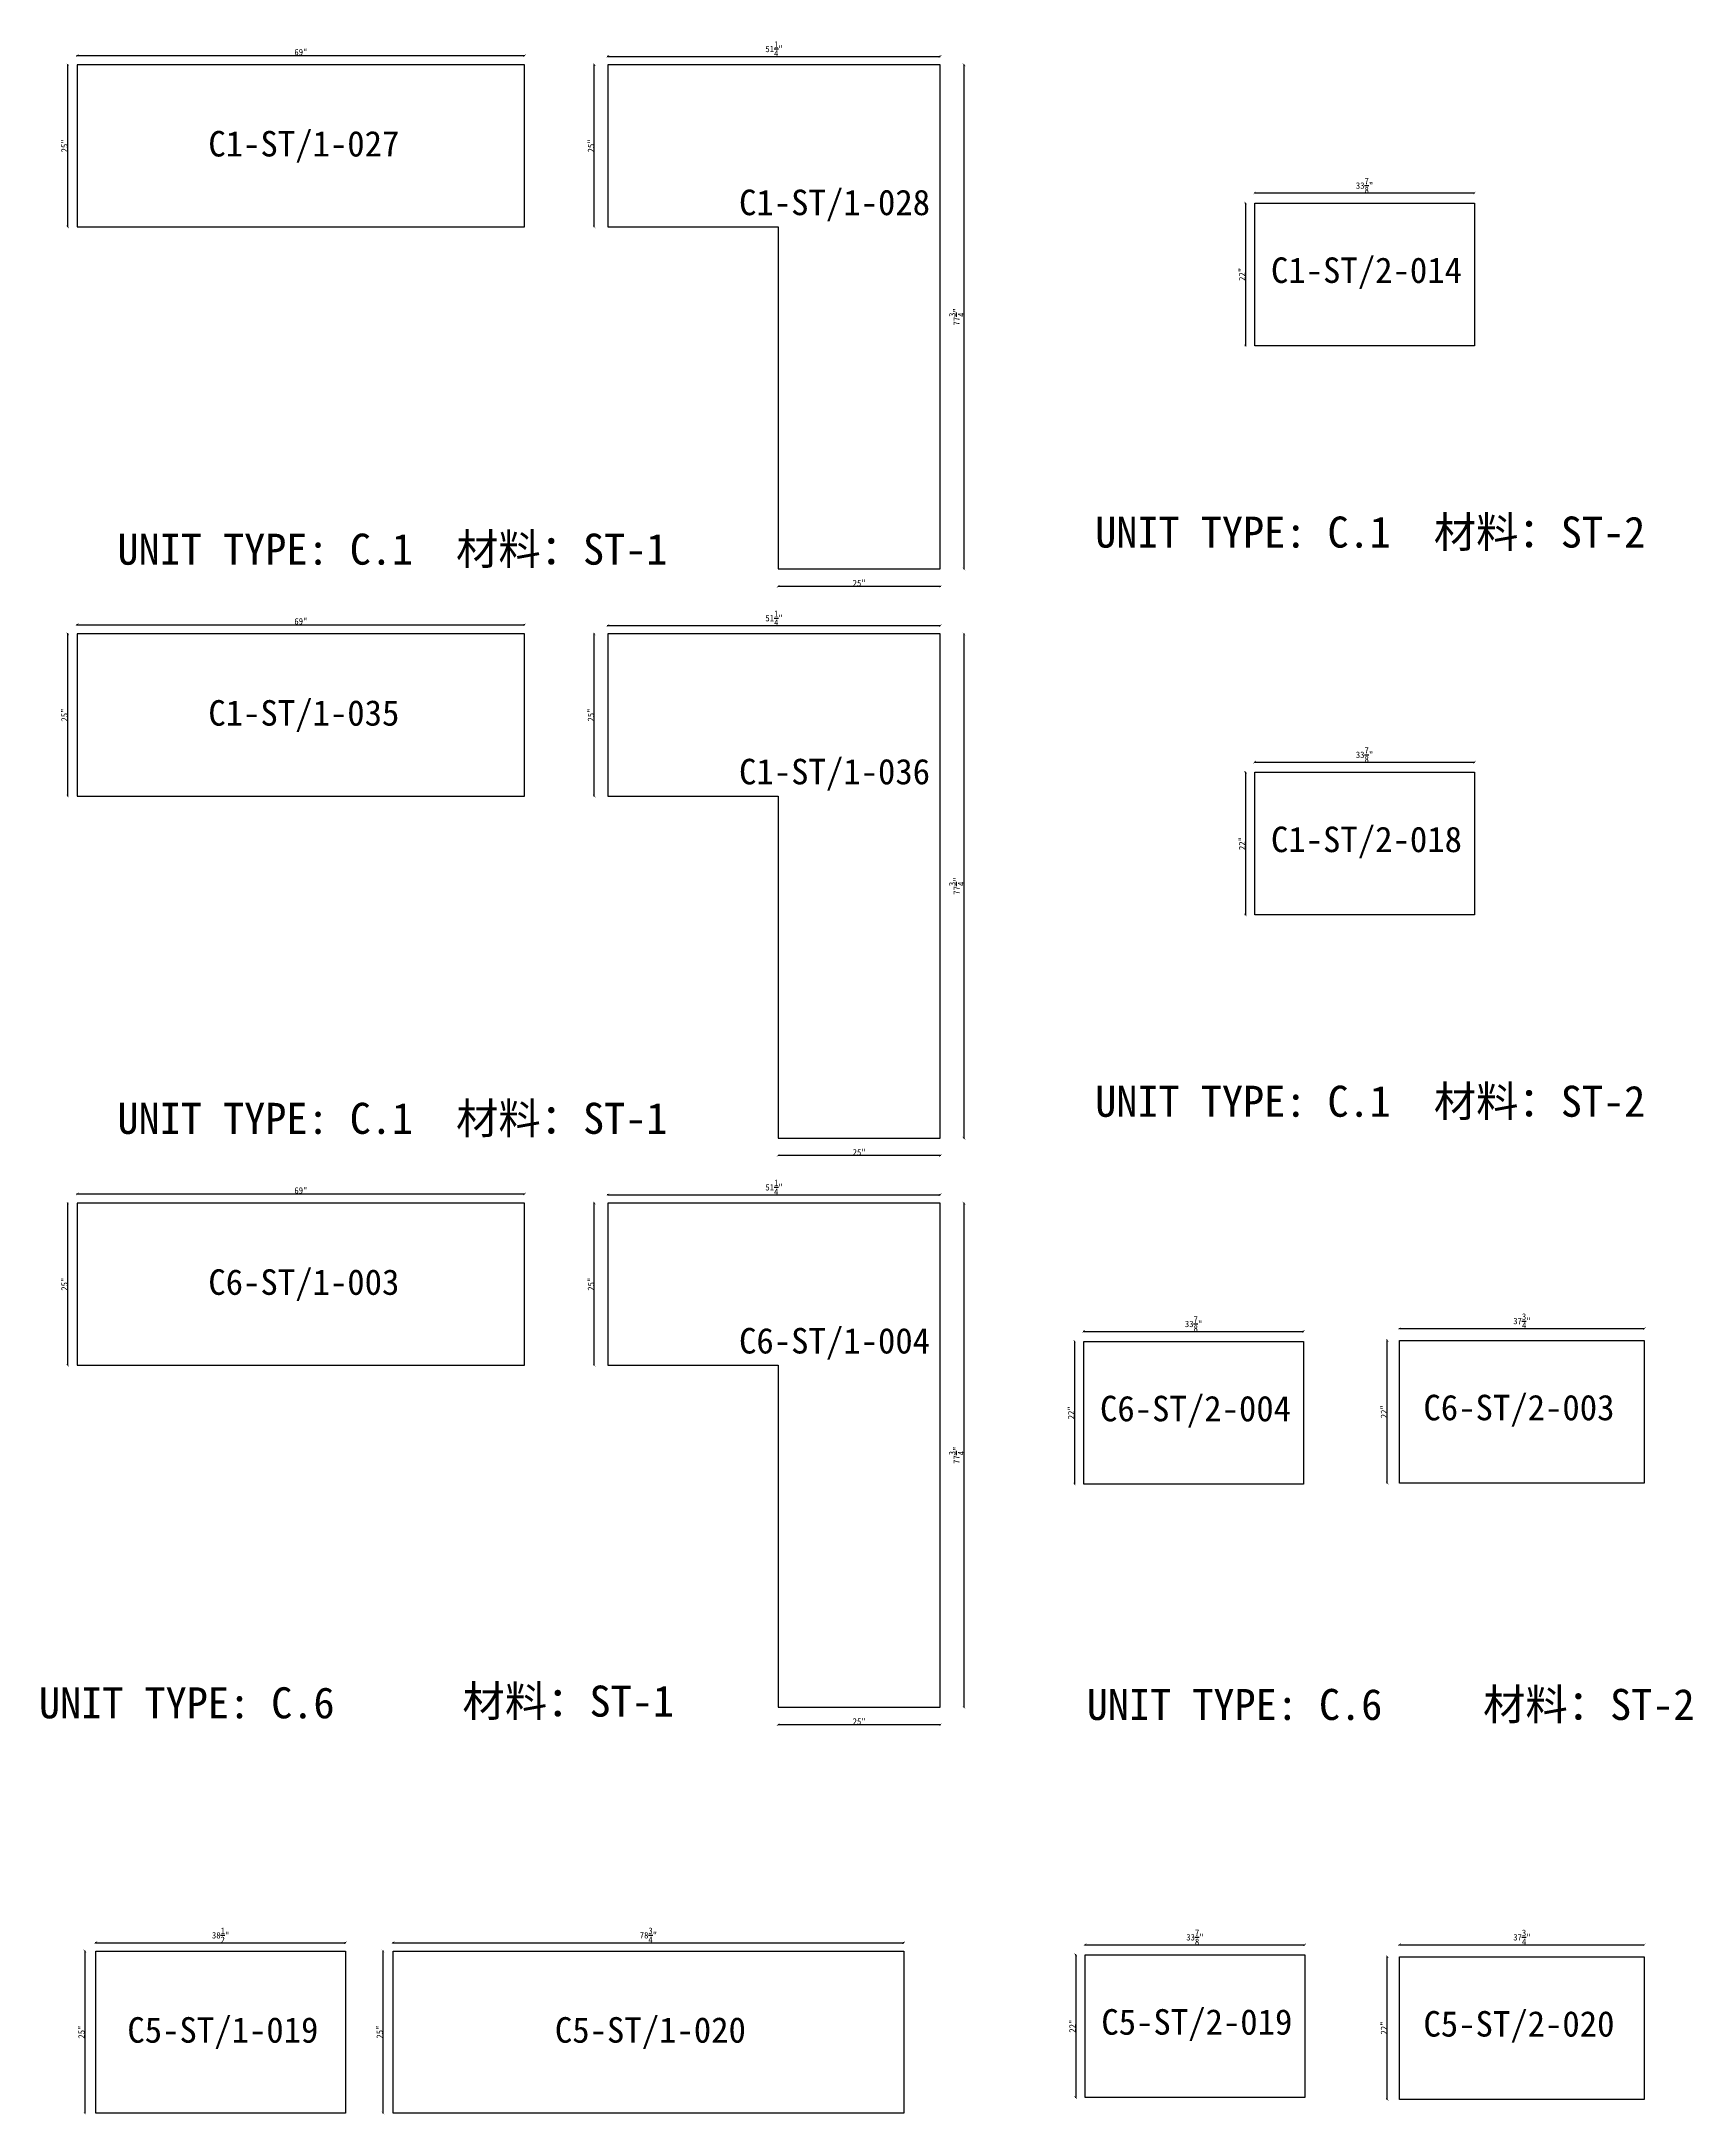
# Model space of a CAD drawing. Header units: millimetres. Extents: x -46962 to 137822, y -48342 to 2116.
# Drawn here: x 15677 to 22145, y -12556 to -4435 of the extents above; entities that cross this region are included whole.
import ezdxf
from ezdxf.enums import TextEntityAlignment as Align

# ---------------------------------------------------------------- set-up
doc = ezdxf.new("R2010")
doc.units = ezdxf.units.MM
doc.layers.add('COUNTERTOP_NUMBER', color=3, linetype='Continuous')
doc.layers.add('COUNTERTOPS', color=7, linetype='Continuous')
doc.styles.add('样式 1', font='')
doc.styles.get('样式 1').set_extended_font_data('NSimSun')
doc.dimstyles.new('副本 ISO-25', dxfattribs={"dimtxt": 25, "dimasz": 10, "dimexe": 1.5, "dimexo": 0.5, "dimtad": 1, "dimlfac": 0.03937, "dimlunit": 5, "dimtxsty": '样式 1', "dimblk": 'ARCHTICK', "dimcen": 2.5, "dimclrd": 256, "dimclrt": 1, "dimazin": 3, "dimtfac": 1, "dimtmove": 0, "dimatfit": 3, "dimfxlon": 1})

# ---------------------------------------------------------------- blocks, each defined once
blk = doc.blocks.new('_ArchTick')
at = {"color": 0, "linetype": 'ByBlock', "const_width": 0.15}
blk.add_lwpolyline([(-0.5, -0.5), (0.5, 0.5)], dxfattribs=at)
blk = doc.blocks.new('*D743')
at = {"color": 0, "lineweight": -2, "transparency": 16777216}
for p, q in [((15781.4, -4526.8), (15778.9, -4526.8)), ((15781.4, -5161.8), (15778.9, -5161.8))]:
    blk.add_line(p, q, dxfattribs=at)
at = {"lineweight": -2, "transparency": 16777216}
blk.add_line((15780.4, -5161.8), (15780.4, -4526.8), dxfattribs=at)
at = {"layer": 'Defpoints', "color": 0, "transparency": 16777216}
for p in [(15780.4, -4526.8), (15817.3, -4526.8), (15817.3, -5161.8)]:
    blk.add_point(p, dxfattribs=at)
at = {"lineweight": -2, "transparency": 16777216, "xscale": 10, "yscale": 10, "zscale": 10}
for p, rotation in [((15780.4, -4526.8), 90), ((15780.4, -5161.8), 270)]:
    blk.add_blockref('_ArchTick', p, dxfattribs=dict(at, rotation=rotation))
at = {"color": 1, "transparency": 16777216, "insert": (15767.3, -4844.3), "char_height": 25, "attachment_point": 5, "rotation": 90, "style": '样式 1'}
blk.add_mtext('\\A1;25"', dxfattribs=at)
blk = doc.blocks.new('*D744')
at = {"color": 0, "lineweight": -2, "transparency": 16777216}
for p, q in [((15817.3, -4491.5), (15817.3, -4489)), ((17569.9, -4491.5), (17569.9, -4489))]:
    blk.add_line(p, q, dxfattribs=at)
at = {"lineweight": -2, "transparency": 16777216}
blk.add_line((15817.3, -4490.5), (17569.9, -4490.5), dxfattribs=at)
at = {"layer": 'Defpoints', "color": 0, "transparency": 16777216}
for p in [(15817.3, -4526.8), (17569.9, -4490.5), (17569.9, -4526.8)]:
    blk.add_point(p, dxfattribs=at)
at = {"lineweight": -2, "transparency": 16777216, "xscale": 10, "yscale": 10, "zscale": 10, "rotation": 180}
blk.add_blockref('_ArchTick', (15817.3, -4490.5), dxfattribs=at)
at = {"lineweight": -2, "transparency": 16777216, "xscale": 10, "yscale": 10, "zscale": 10}
blk.add_blockref('_ArchTick', (17569.9, -4490.5), dxfattribs=at)
at = {"color": 1, "transparency": 16777216, "insert": (16693.6, -4477.3), "char_height": 25, "attachment_point": 5, "style": '样式 1'}
blk.add_mtext('\\A1;69"', dxfattribs=at)
blk = doc.blocks.new('*D745')
at = {"color": 0, "lineweight": -2, "transparency": 16777216}
for p, q in [((17896.2, -4494.7), (17896.2, -4492.2)), ((19198, -4494.7), (19198, -4492.2))]:
    blk.add_line(p, q, dxfattribs=at)
at = {"lineweight": -2, "transparency": 16777216}
blk.add_line((17896.2, -4493.7), (19198, -4493.7), dxfattribs=at)
at = {"layer": 'Defpoints', "color": 0, "transparency": 16777216}
for p in [(17896.2, -4526.8), (19198, -4493.7), (19198, -4526.8)]:
    blk.add_point(p, dxfattribs=at)
at = {"lineweight": -2, "transparency": 16777216, "xscale": 10, "yscale": 10, "zscale": 10, "rotation": 180}
blk.add_blockref('_ArchTick', (17896.2, -4493.7), dxfattribs=at)
at = {"lineweight": -2, "transparency": 16777216, "xscale": 10, "yscale": 10, "zscale": 10}
blk.add_blockref('_ArchTick', (19198, -4493.7), dxfattribs=at)
at = {"color": 1, "transparency": 16777216, "insert": (18547.1, -4464.6), "char_height": 25, "attachment_point": 5, "style": '样式 1'}
blk.add_mtext('\\A1;51{\\H1x;\\S1/4;}"', dxfattribs=at)
blk = doc.blocks.new('*D746')
at = {"color": 0, "lineweight": -2, "transparency": 16777216}
for p, q in [((17843.8, -4526.8), (17841.3, -4526.8)), ((17843.8, -5161.8), (17841.3, -5161.8))]:
    blk.add_line(p, q, dxfattribs=at)
at = {"lineweight": -2, "transparency": 16777216}
blk.add_line((17842.8, -5161.8), (17842.8, -4526.8), dxfattribs=at)
at = {"layer": 'Defpoints', "color": 0, "transparency": 16777216}
for p in [(17842.8, -4526.8), (17896.2, -4526.8), (17896.2, -5161.8)]:
    blk.add_point(p, dxfattribs=at)
at = {"lineweight": -2, "transparency": 16777216, "xscale": 10, "yscale": 10, "zscale": 10}
for p, rotation in [((17842.8, -4526.8), 90), ((17842.8, -5161.8), 270)]:
    blk.add_blockref('_ArchTick', p, dxfattribs=dict(at, rotation=rotation))
at = {"color": 1, "transparency": 16777216, "insert": (17829.6, -4844.3), "char_height": 25, "attachment_point": 5, "rotation": 90, "style": '样式 1'}
blk.add_mtext('\\A1;25"', dxfattribs=at)
blk = doc.blocks.new('*D747')
at = {"color": 0, "lineweight": -2, "transparency": 16777216}
for p, q in [((18563, -6569.1), (18563, -6571.6)), ((19198, -6569.1), (19198, -6571.6))]:
    blk.add_line(p, q, dxfattribs=at)
at = {"lineweight": -2, "transparency": 16777216}
blk.add_line((19198, -6570.1), (18563, -6570.1), dxfattribs=at)
at = {"layer": 'Defpoints', "color": 0, "transparency": 16777216}
for p in [(18563, -6501.7), (18563, -6570.1), (19198, -6501.7)]:
    blk.add_point(p, dxfattribs=at)
at = {"lineweight": -2, "transparency": 16777216, "xscale": 10, "yscale": 10, "zscale": 10, "rotation": 180}
blk.add_blockref('_ArchTick', (18563, -6570.1), dxfattribs=at)
at = {"lineweight": -2, "transparency": 16777216, "xscale": 10, "yscale": 10, "zscale": 10}
blk.add_blockref('_ArchTick', (19198, -6570.1), dxfattribs=at)
at = {"color": 1, "transparency": 16777216, "insert": (18880.5, -6556.9), "char_height": 25, "attachment_point": 5, "style": '样式 1'}
blk.add_mtext('\\A1;25"', dxfattribs=at)
blk = doc.blocks.new('*D748')
at = {"color": 0, "lineweight": -2, "transparency": 16777216}
for p, q in [((19290.2, -4526.8), (19292.7, -4526.8)), ((19290.2, -6501.7), (19292.7, -6501.7))]:
    blk.add_line(p, q, dxfattribs=at)
at = {"lineweight": -2, "transparency": 16777216}
blk.add_line((19291.2, -6501.7), (19291.2, -4526.8), dxfattribs=at)
at = {"layer": 'Defpoints', "color": 0, "transparency": 16777216}
for p in [(19198, -4526.8), (19291.2, -4526.8), (19198, -6501.7)]:
    blk.add_point(p, dxfattribs=at)
at = {"lineweight": -2, "transparency": 16777216, "xscale": 10, "yscale": 10, "zscale": 10}
for p, rotation in [((19291.2, -4526.8), 90), ((19291.2, -6501.7), 270)]:
    blk.add_blockref('_ArchTick', p, dxfattribs=dict(at, rotation=rotation))
at = {"color": 1, "transparency": 16777216, "insert": (19262.1, -5514.2), "char_height": 25, "attachment_point": 5, "rotation": 90, "style": '样式 1'}
blk.add_mtext('\\A1;77{\\H1x;\\S3/4;}"', dxfattribs=at)
blk = doc.blocks.new('*D749')
at = {"color": 0, "lineweight": -2, "transparency": 16777216}
for p, q in [((20429.9, -5029.9), (20429.9, -5027.4)), ((21290.3, -5029.9), (21290.3, -5027.4))]:
    blk.add_line(p, q, dxfattribs=at)
at = {"lineweight": -2, "transparency": 16777216}
blk.add_line((20429.9, -5028.9), (21290.3, -5028.9), dxfattribs=at)
at = {"layer": 'Defpoints', "color": 0, "transparency": 16777216}
for p in [(21290.3, -5028.9), (20429.9, -5068.3), (21290.3, -5068.3)]:
    blk.add_point(p, dxfattribs=at)
at = {"lineweight": -2, "transparency": 16777216, "xscale": 10, "yscale": 10, "zscale": 10, "rotation": 180}
blk.add_blockref('_ArchTick', (20429.9, -5028.9), dxfattribs=at)
at = {"lineweight": -2, "transparency": 16777216, "xscale": 10, "yscale": 10, "zscale": 10}
blk.add_blockref('_ArchTick', (21290.3, -5028.9), dxfattribs=at)
at = {"color": 1, "transparency": 16777216, "insert": (20860.1, -4999.8), "char_height": 25, "attachment_point": 5, "style": '样式 1'}
blk.add_mtext('\\A1;33{\\H1x;\\S7/8;}"', dxfattribs=at)
blk = doc.blocks.new('*D750')
at = {"color": 0, "lineweight": -2, "transparency": 16777216}
for p, q in [((20394.2, -5068.3), (20391.7, -5068.3)), ((20394.2, -5627.1), (20391.7, -5627.1))]:
    blk.add_line(p, q, dxfattribs=at)
at = {"lineweight": -2, "transparency": 16777216}
blk.add_line((20393.2, -5068.3), (20393.2, -5627.1), dxfattribs=at)
at = {"layer": 'Defpoints', "color": 0, "transparency": 16777216}
for p in [(20429.9, -5068.3), (20393.2, -5627.1), (20429.9, -5627.1)]:
    blk.add_point(p, dxfattribs=at)
at = {"lineweight": -2, "transparency": 16777216, "xscale": 10, "yscale": 10, "zscale": 10}
for p, rotation in [((20393.2, -5068.3), 90), ((20393.2, -5627.1), 270)]:
    blk.add_blockref('_ArchTick', p, dxfattribs=dict(at, rotation=rotation))
at = {"color": 1, "transparency": 16777216, "insert": (20380.1, -5347.7), "char_height": 25, "attachment_point": 5, "rotation": 90, "style": '样式 1'}
blk.add_mtext('\\A1;22"', dxfattribs=at)
blk = doc.blocks.new('*D756')
at = {"color": 0, "lineweight": -2, "transparency": 16777216}
for p, q in [((15781.4, -6756.4), (15778.9, -6756.4)), ((15781.4, -7391.4), (15778.9, -7391.4))]:
    blk.add_line(p, q, dxfattribs=at)
at = {"lineweight": -2, "transparency": 16777216}
blk.add_line((15780.4, -7391.4), (15780.4, -6756.4), dxfattribs=at)
at = {"layer": 'Defpoints', "color": 0, "transparency": 16777216}
for p in [(15780.4, -6756.4), (15817.3, -6756.4), (15817.3, -7391.4)]:
    blk.add_point(p, dxfattribs=at)
at = {"lineweight": -2, "transparency": 16777216, "xscale": 10, "yscale": 10, "zscale": 10}
for p, rotation in [((15780.4, -6756.4), 90), ((15780.4, -7391.4), 270)]:
    blk.add_blockref('_ArchTick', p, dxfattribs=dict(at, rotation=rotation))
at = {"color": 1, "transparency": 16777216, "insert": (15767.3, -7073.9), "char_height": 25, "attachment_point": 5, "rotation": 90, "style": '样式 1'}
blk.add_mtext('\\A1;25"', dxfattribs=at)
blk = doc.blocks.new('*D757')
at = {"color": 0, "lineweight": -2, "transparency": 16777216}
for p, q in [((15817.3, -6721), (15817.3, -6718.5)), ((17569.9, -6721), (17569.9, -6718.5))]:
    blk.add_line(p, q, dxfattribs=at)
at = {"lineweight": -2, "transparency": 16777216}
blk.add_line((15817.3, -6720), (17569.9, -6720), dxfattribs=at)
at = {"layer": 'Defpoints', "color": 0, "transparency": 16777216}
for p in [(17569.9, -6720), (15817.3, -6756.4), (17569.9, -6756.4)]:
    blk.add_point(p, dxfattribs=at)
at = {"lineweight": -2, "transparency": 16777216, "xscale": 10, "yscale": 10, "zscale": 10, "rotation": 180}
blk.add_blockref('_ArchTick', (15817.3, -6720), dxfattribs=at)
at = {"lineweight": -2, "transparency": 16777216, "xscale": 10, "yscale": 10, "zscale": 10}
blk.add_blockref('_ArchTick', (17569.9, -6720), dxfattribs=at)
at = {"color": 1, "transparency": 16777216, "insert": (16693.6, -6706.9), "char_height": 25, "attachment_point": 5, "style": '样式 1'}
blk.add_mtext('\\A1;69"', dxfattribs=at)
blk = doc.blocks.new('*D758')
at = {"color": 0, "lineweight": -2, "transparency": 16777216}
for p, q in [((17896.2, -6724.2), (17896.2, -6721.7)), ((19198, -6724.2), (19198, -6721.7))]:
    blk.add_line(p, q, dxfattribs=at)
at = {"lineweight": -2, "transparency": 16777216}
blk.add_line((17896.2, -6723.2), (19198, -6723.2), dxfattribs=at)
at = {"layer": 'Defpoints', "color": 0, "transparency": 16777216}
for p in [(19198, -6723.2), (17896.2, -6756.4), (19198, -6756.4)]:
    blk.add_point(p, dxfattribs=at)
at = {"lineweight": -2, "transparency": 16777216, "xscale": 10, "yscale": 10, "zscale": 10, "rotation": 180}
blk.add_blockref('_ArchTick', (17896.2, -6723.2), dxfattribs=at)
at = {"lineweight": -2, "transparency": 16777216, "xscale": 10, "yscale": 10, "zscale": 10}
blk.add_blockref('_ArchTick', (19198, -6723.2), dxfattribs=at)
at = {"color": 1, "transparency": 16777216, "insert": (18547.1, -6694.2), "char_height": 25, "attachment_point": 5, "style": '样式 1'}
blk.add_mtext('\\A1;51{\\H1x;\\S1/4;}"', dxfattribs=at)
blk = doc.blocks.new('*D759')
at = {"color": 0, "lineweight": -2, "transparency": 16777216}
for p, q in [((17843.8, -6756.4), (17841.3, -6756.4)), ((17843.8, -7391.4), (17841.3, -7391.4))]:
    blk.add_line(p, q, dxfattribs=at)
at = {"lineweight": -2, "transparency": 16777216}
blk.add_line((17842.8, -7391.4), (17842.8, -6756.4), dxfattribs=at)
at = {"layer": 'Defpoints', "color": 0, "transparency": 16777216}
for p in [(17842.8, -6756.4), (17896.2, -6756.4), (17896.2, -7391.4)]:
    blk.add_point(p, dxfattribs=at)
at = {"lineweight": -2, "transparency": 16777216, "xscale": 10, "yscale": 10, "zscale": 10}
for p, rotation in [((17842.8, -6756.4), 90), ((17842.8, -7391.4), 270)]:
    blk.add_blockref('_ArchTick', p, dxfattribs=dict(at, rotation=rotation))
at = {"color": 1, "transparency": 16777216, "insert": (17829.6, -7073.9), "char_height": 25, "attachment_point": 5, "rotation": 90, "style": '样式 1'}
blk.add_mtext('\\A1;25"', dxfattribs=at)
blk = doc.blocks.new('*D760')
at = {"color": 0, "lineweight": -2, "transparency": 16777216}
for p, q in [((18563, -8798.6), (18563, -8801.1)), ((19198, -8798.6), (19198, -8801.1))]:
    blk.add_line(p, q, dxfattribs=at)
at = {"lineweight": -2, "transparency": 16777216}
blk.add_line((19198, -8799.6), (18563, -8799.6), dxfattribs=at)
at = {"layer": 'Defpoints', "color": 0, "transparency": 16777216}
for p in [(18563, -8731.2), (19198, -8731.2), (18563, -8799.6)]:
    blk.add_point(p, dxfattribs=at)
at = {"lineweight": -2, "transparency": 16777216, "xscale": 10, "yscale": 10, "zscale": 10, "rotation": 180}
blk.add_blockref('_ArchTick', (18563, -8799.6), dxfattribs=at)
at = {"lineweight": -2, "transparency": 16777216, "xscale": 10, "yscale": 10, "zscale": 10}
blk.add_blockref('_ArchTick', (19198, -8799.6), dxfattribs=at)
at = {"color": 1, "transparency": 16777216, "insert": (18880.5, -8786.5), "char_height": 25, "attachment_point": 5, "style": '样式 1'}
blk.add_mtext('\\A1;25"', dxfattribs=at)
blk = doc.blocks.new('*D761')
at = {"color": 0, "lineweight": -2, "transparency": 16777216}
for p, q in [((19290.2, -6756.4), (19292.7, -6756.4)), ((19290.2, -8731.2), (19292.7, -8731.2))]:
    blk.add_line(p, q, dxfattribs=at)
at = {"lineweight": -2, "transparency": 16777216}
blk.add_line((19291.2, -8731.2), (19291.2, -6756.4), dxfattribs=at)
at = {"layer": 'Defpoints', "color": 0, "transparency": 16777216}
for p in [(19198, -6756.4), (19291.2, -6756.4), (19198, -8731.2)]:
    blk.add_point(p, dxfattribs=at)
at = {"lineweight": -2, "transparency": 16777216, "xscale": 10, "yscale": 10, "zscale": 10}
for p, rotation in [((19291.2, -6756.4), 90), ((19291.2, -8731.2), 270)]:
    blk.add_blockref('_ArchTick', p, dxfattribs=dict(at, rotation=rotation))
at = {"color": 1, "transparency": 16777216, "insert": (19262.1, -7743.8), "char_height": 25, "attachment_point": 5, "rotation": 90, "style": '样式 1'}
blk.add_mtext('\\A1;77{\\H1x;\\S3/4;}"', dxfattribs=at)
blk = doc.blocks.new('*D762')
at = {"color": 0, "lineweight": -2, "transparency": 16777216}
for p, q in [((20429.9, -7259.5), (20429.9, -7257)), ((21290.3, -7259.5), (21290.3, -7257))]:
    blk.add_line(p, q, dxfattribs=at)
at = {"lineweight": -2, "transparency": 16777216}
blk.add_line((20429.9, -7258.5), (21290.3, -7258.5), dxfattribs=at)
at = {"layer": 'Defpoints', "color": 0, "transparency": 16777216}
for p in [(20429.9, -7297.9), (21290.3, -7258.5), (21290.3, -7297.9)]:
    blk.add_point(p, dxfattribs=at)
at = {"lineweight": -2, "transparency": 16777216, "xscale": 10, "yscale": 10, "zscale": 10, "rotation": 180}
blk.add_blockref('_ArchTick', (20429.9, -7258.5), dxfattribs=at)
at = {"lineweight": -2, "transparency": 16777216, "xscale": 10, "yscale": 10, "zscale": 10}
blk.add_blockref('_ArchTick', (21290.3, -7258.5), dxfattribs=at)
at = {"color": 1, "transparency": 16777216, "insert": (20860.1, -7229.4), "char_height": 25, "attachment_point": 5, "style": '样式 1'}
blk.add_mtext('\\A1;33{\\H1x;\\S7/8;}"', dxfattribs=at)
blk = doc.blocks.new('*D753')
at = {"color": 0, "lineweight": -2, "transparency": 16777216}
for p, q in [((20394.2, -7297.9), (20391.7, -7297.9)), ((20394.2, -7856.7), (20391.7, -7856.7))]:
    blk.add_line(p, q, dxfattribs=at)
at = {"lineweight": -2, "transparency": 16777216}
blk.add_line((20393.2, -7297.9), (20393.2, -7856.7), dxfattribs=at)
at = {"layer": 'Defpoints', "color": 0, "transparency": 16777216}
for p in [(20429.9, -7297.9), (20393.2, -7856.7), (20429.9, -7856.7)]:
    blk.add_point(p, dxfattribs=at)
at = {"lineweight": -2, "transparency": 16777216, "xscale": 10, "yscale": 10, "zscale": 10}
for p, rotation in [((20393.2, -7297.9), 90), ((20393.2, -7856.7), 270)]:
    blk.add_blockref('_ArchTick', p, dxfattribs=dict(at, rotation=rotation))
at = {"color": 1, "transparency": 16777216, "insert": (20380.1, -7577.3), "char_height": 25, "attachment_point": 5, "rotation": 90, "style": '样式 1'}
blk.add_mtext('\\A1;22"', dxfattribs=at)
blk = doc.blocks.new('*D763')
at = {"color": 0, "lineweight": -2, "transparency": 16777216}
for p, q in [((15890.2, -11883.8), (15890.2, -11881.3)), ((16868.1, -11883.8), (16868.1, -11881.3))]:
    blk.add_line(p, q, dxfattribs=at)
at = {"lineweight": -2, "transparency": 16777216}
blk.add_line((15890.2, -11882.8), (16868.1, -11882.8), dxfattribs=at)
at = {"layer": 'Defpoints', "color": 0, "transparency": 16777216}
for p in [(15890.2, -11915.5), (16868.1, -11882.8), (16868.1, -11915.5)]:
    blk.add_point(p, dxfattribs=at)
at = {"lineweight": -2, "transparency": 16777216, "xscale": 10, "yscale": 10, "zscale": 10, "rotation": 180}
blk.add_blockref('_ArchTick', (15890.2, -11882.8), dxfattribs=at)
at = {"lineweight": -2, "transparency": 16777216, "xscale": 10, "yscale": 10, "zscale": 10}
blk.add_blockref('_ArchTick', (16868.1, -11882.8), dxfattribs=at)
at = {"color": 1, "transparency": 16777216, "insert": (16379.1, -11853.8), "char_height": 25, "attachment_point": 5, "style": '样式 1'}
blk.add_mtext('\\A1;38{\\H1x;\\S1/2;}"', dxfattribs=at)
blk = doc.blocks.new('*D766')
at = {"color": 0, "lineweight": -2, "transparency": 16777216}
for p, q in [((15848.2, -11915.5), (15845.7, -11915.5)), ((15848.2, -12550.5), (15845.7, -12550.5))]:
    blk.add_line(p, q, dxfattribs=at)
at = {"lineweight": -2, "transparency": 16777216}
blk.add_line((15847.2, -11915.5), (15847.2, -12550.5), dxfattribs=at)
at = {"layer": 'Defpoints', "color": 0, "transparency": 16777216}
for p in [(15890.2, -11915.5), (15847.2, -12550.5), (15890.2, -12550.5)]:
    blk.add_point(p, dxfattribs=at)
at = {"lineweight": -2, "transparency": 16777216, "xscale": 10, "yscale": 10, "zscale": 10}
for p, rotation in [((15847.2, -11915.5), 90), ((15847.2, -12550.5), 270)]:
    blk.add_blockref('_ArchTick', p, dxfattribs=dict(at, rotation=rotation))
at = {"color": 1, "transparency": 16777216, "insert": (15834.1, -12233), "char_height": 25, "attachment_point": 5, "rotation": 90, "style": '样式 1'}
blk.add_mtext('\\A1;25"', dxfattribs=at)
blk = doc.blocks.new('*D767')
at = {"color": 0, "lineweight": -2, "transparency": 16777216}
for p, q in [((17054.8, -11883.8), (17054.8, -11881.3)), ((19055.1, -11883.8), (19055.1, -11881.3))]:
    blk.add_line(p, q, dxfattribs=at)
at = {"lineweight": -2, "transparency": 16777216}
blk.add_line((17054.8, -11882.8), (19055.1, -11882.8), dxfattribs=at)
at = {"layer": 'Defpoints', "color": 0, "transparency": 16777216}
for p in [(17054.8, -11915.5), (19055.1, -11882.8), (19055.1, -11915.5)]:
    blk.add_point(p, dxfattribs=at)
at = {"lineweight": -2, "transparency": 16777216, "xscale": 10, "yscale": 10, "zscale": 10, "rotation": 180}
blk.add_blockref('_ArchTick', (17054.8, -11882.8), dxfattribs=at)
at = {"lineweight": -2, "transparency": 16777216, "xscale": 10, "yscale": 10, "zscale": 10}
blk.add_blockref('_ArchTick', (19055.1, -11882.8), dxfattribs=at)
at = {"color": 1, "transparency": 16777216, "insert": (18054.9, -11853.7), "char_height": 25, "attachment_point": 5, "style": '样式 1'}
blk.add_mtext('\\A1;78{\\H1x;\\S3/4;}"', dxfattribs=at)
blk = doc.blocks.new('*D768')
at = {"color": 0, "lineweight": -2, "transparency": 16777216}
for p, q in [((17016.5, -11915.5), (17014, -11915.5)), ((17016.5, -12550.5), (17014, -12550.5))]:
    blk.add_line(p, q, dxfattribs=at)
at = {"lineweight": -2, "transparency": 16777216}
blk.add_line((17015.5, -12550.5), (17015.5, -11915.5), dxfattribs=at)
at = {"layer": 'Defpoints', "color": 0, "transparency": 16777216}
for p in [(17015.5, -11915.5), (17054.8, -11915.5), (17054.8, -12550.5)]:
    blk.add_point(p, dxfattribs=at)
at = {"lineweight": -2, "transparency": 16777216, "xscale": 10, "yscale": 10, "zscale": 10}
for p, rotation in [((17015.5, -11915.5), 90), ((17015.5, -12550.5), 270)]:
    blk.add_blockref('_ArchTick', p, dxfattribs=dict(at, rotation=rotation))
at = {"color": 1, "transparency": 16777216, "insert": (17002.3, -12233), "char_height": 25, "attachment_point": 5, "rotation": 90, "style": '样式 1'}
blk.add_mtext('\\A1;25"', dxfattribs=at)
blk = doc.blocks.new('*D769')
at = {"color": 0, "lineweight": -2, "transparency": 16777216}
for p, q in [((19765.4, -11891.8), (19765.4, -11889.3)), ((20625.8, -11891.8), (20625.8, -11889.3))]:
    blk.add_line(p, q, dxfattribs=at)
at = {"lineweight": -2, "transparency": 16777216}
blk.add_line((19765.4, -11890.8), (20625.8, -11890.8), dxfattribs=at)
at = {"layer": 'Defpoints', "color": 0, "transparency": 16777216}
for p in [(19765.4, -11930.3), (20625.8, -11890.8), (20625.8, -11930.3)]:
    blk.add_point(p, dxfattribs=at)
at = {"lineweight": -2, "transparency": 16777216, "xscale": 10, "yscale": 10, "zscale": 10, "rotation": 180}
blk.add_blockref('_ArchTick', (19765.4, -11890.8), dxfattribs=at)
at = {"lineweight": -2, "transparency": 16777216, "xscale": 10, "yscale": 10, "zscale": 10}
blk.add_blockref('_ArchTick', (20625.8, -11890.8), dxfattribs=at)
at = {"color": 1, "transparency": 16777216, "insert": (20195.6, -11861.7), "char_height": 25, "attachment_point": 5, "style": '样式 1'}
blk.add_mtext('\\A1;33{\\H1x;\\S7/8;}"', dxfattribs=at)
blk = doc.blocks.new('*D770')
at = {"color": 0, "lineweight": -2, "transparency": 16777216}
for p, q in [((19729.7, -11930.3), (19727.2, -11930.3)), ((19729.7, -12489.1), (19727.2, -12489.1))]:
    blk.add_line(p, q, dxfattribs=at)
at = {"lineweight": -2, "transparency": 16777216}
blk.add_line((19728.7, -11930.3), (19728.7, -12489.1), dxfattribs=at)
at = {"layer": 'Defpoints', "color": 0, "transparency": 16777216}
for p in [(19765.4, -11930.3), (19728.7, -12489.1), (19765.4, -12489.1)]:
    blk.add_point(p, dxfattribs=at)
at = {"lineweight": -2, "transparency": 16777216, "xscale": 10, "yscale": 10, "zscale": 10}
for p, rotation in [((19728.7, -11930.3), 90), ((19728.7, -12489.1), 270)]:
    blk.add_blockref('_ArchTick', p, dxfattribs=dict(at, rotation=rotation))
at = {"color": 1, "transparency": 16777216, "insert": (19715.6, -12209.7), "char_height": 25, "attachment_point": 5, "rotation": 90, "style": '样式 1'}
blk.add_mtext('\\A1;22"', dxfattribs=at)
blk = doc.blocks.new('*D771')
at = {"color": 0, "lineweight": -2, "transparency": 16777216}
for p, q in [((20997.2, -11891.8), (20997.2, -11889.3)), ((21956, -11891.8), (21956, -11889.3))]:
    blk.add_line(p, q, dxfattribs=at)
at = {"lineweight": -2, "transparency": 16777216}
blk.add_line((20997.2, -11890.8), (21956, -11890.8), dxfattribs=at)
at = {"layer": 'Defpoints', "color": 0, "transparency": 16777216}
for p in [(21956, -11890.8), (20997.2, -11937.7), (21956, -11937.7)]:
    blk.add_point(p, dxfattribs=at)
at = {"lineweight": -2, "transparency": 16777216, "xscale": 10, "yscale": 10, "zscale": 10, "rotation": 180}
blk.add_blockref('_ArchTick', (20997.2, -11890.8), dxfattribs=at)
at = {"lineweight": -2, "transparency": 16777216, "xscale": 10, "yscale": 10, "zscale": 10}
blk.add_blockref('_ArchTick', (21956, -11890.8), dxfattribs=at)
at = {"color": 1, "transparency": 16777216, "insert": (21476.6, -11861.7), "char_height": 25, "attachment_point": 5, "style": '样式 1'}
blk.add_mtext('\\A1;37{\\H1x;\\S3/4;}"', dxfattribs=at)
blk = doc.blocks.new('*D772')
at = {"color": 0, "lineweight": -2, "transparency": 16777216}
for p, q in [((20950.1, -11937.7), (20947.6, -11937.7)), ((20950.1, -12496.5), (20947.6, -12496.5))]:
    blk.add_line(p, q, dxfattribs=at)
at = {"lineweight": -2, "transparency": 16777216}
blk.add_line((20949.1, -12496.5), (20949.1, -11937.7), dxfattribs=at)
at = {"layer": 'Defpoints', "color": 0, "transparency": 16777216}
for p in [(20949.1, -11937.7), (20997.2, -11937.7), (20997.2, -12496.5)]:
    blk.add_point(p, dxfattribs=at)
at = {"lineweight": -2, "transparency": 16777216, "xscale": 10, "yscale": 10, "zscale": 10}
for p, rotation in [((20949.1, -11937.7), 90), ((20949.1, -12496.5), 270)]:
    blk.add_blockref('_ArchTick', p, dxfattribs=dict(at, rotation=rotation))
at = {"color": 1, "transparency": 16777216, "insert": (20935.9, -12217.1), "char_height": 25, "attachment_point": 5, "rotation": 90, "style": '样式 1'}
blk.add_mtext('\\A1;22"', dxfattribs=at)
blk = doc.blocks.new('*D773')
at = {"color": 0, "lineweight": -2, "transparency": 16777216}
for p, q in [((15781.4, -8985.9), (15778.9, -8985.9)), ((15781.4, -9620.9), (15778.9, -9620.9))]:
    blk.add_line(p, q, dxfattribs=at)
at = {"lineweight": -2, "transparency": 16777216}
blk.add_line((15780.4, -9620.9), (15780.4, -8985.9), dxfattribs=at)
at = {"layer": 'Defpoints', "color": 0, "transparency": 16777216}
for p in [(15780.4, -8985.9), (15817.3, -8985.9), (15817.3, -9620.9)]:
    blk.add_point(p, dxfattribs=at)
at = {"lineweight": -2, "transparency": 16777216, "xscale": 10, "yscale": 10, "zscale": 10}
for p, rotation in [((15780.4, -8985.9), 90), ((15780.4, -9620.9), 270)]:
    blk.add_blockref('_ArchTick', p, dxfattribs=dict(at, rotation=rotation))
at = {"color": 1, "transparency": 16777216, "insert": (15767.3, -9303.4), "char_height": 25, "attachment_point": 5, "rotation": 90, "style": '样式 1'}
blk.add_mtext('\\A1;25"', dxfattribs=at)
blk = doc.blocks.new('*D774')
at = {"color": 0, "lineweight": -2, "transparency": 16777216}
for p, q in [((15817.3, -8950.6), (15817.3, -8948.1)), ((17569.9, -8950.6), (17569.9, -8948.1))]:
    blk.add_line(p, q, dxfattribs=at)
at = {"lineweight": -2, "transparency": 16777216}
blk.add_line((15817.3, -8949.6), (17569.9, -8949.6), dxfattribs=at)
at = {"layer": 'Defpoints', "color": 0, "transparency": 16777216}
for p in [(15817.3, -8985.9), (17569.9, -8949.6), (17569.9, -8985.9)]:
    blk.add_point(p, dxfattribs=at)
at = {"lineweight": -2, "transparency": 16777216, "xscale": 10, "yscale": 10, "zscale": 10, "rotation": 180}
blk.add_blockref('_ArchTick', (15817.3, -8949.6), dxfattribs=at)
at = {"lineweight": -2, "transparency": 16777216, "xscale": 10, "yscale": 10, "zscale": 10}
blk.add_blockref('_ArchTick', (17569.9, -8949.6), dxfattribs=at)
at = {"color": 1, "transparency": 16777216, "insert": (16693.6, -8936.5), "char_height": 25, "attachment_point": 5, "style": '样式 1'}
blk.add_mtext('\\A1;69"', dxfattribs=at)
blk = doc.blocks.new('*D775')
at = {"color": 0, "lineweight": -2, "transparency": 16777216}
for p, q in [((17896.2, -8953.8), (17896.2, -8951.3)), ((19198, -8953.8), (19198, -8951.3))]:
    blk.add_line(p, q, dxfattribs=at)
at = {"lineweight": -2, "transparency": 16777216}
blk.add_line((17896.2, -8952.8), (19198, -8952.8), dxfattribs=at)
at = {"layer": 'Defpoints', "color": 0, "transparency": 16777216}
for p in [(17896.2, -8985.9), (19198, -8952.8), (19198, -8985.9)]:
    blk.add_point(p, dxfattribs=at)
at = {"lineweight": -2, "transparency": 16777216, "xscale": 10, "yscale": 10, "zscale": 10, "rotation": 180}
blk.add_blockref('_ArchTick', (17896.2, -8952.8), dxfattribs=at)
at = {"lineweight": -2, "transparency": 16777216, "xscale": 10, "yscale": 10, "zscale": 10}
blk.add_blockref('_ArchTick', (19198, -8952.8), dxfattribs=at)
at = {"color": 1, "transparency": 16777216, "insert": (18547.1, -8923.8), "char_height": 25, "attachment_point": 5, "style": '样式 1'}
blk.add_mtext('\\A1;51{\\H1x;\\S1/4;}"', dxfattribs=at)
blk = doc.blocks.new('*D776')
at = {"color": 0, "lineweight": -2, "transparency": 16777216}
for p, q in [((17843.8, -8985.9), (17841.3, -8985.9)), ((17843.8, -9620.9), (17841.3, -9620.9))]:
    blk.add_line(p, q, dxfattribs=at)
at = {"lineweight": -2, "transparency": 16777216}
blk.add_line((17842.8, -9620.9), (17842.8, -8985.9), dxfattribs=at)
at = {"layer": 'Defpoints', "color": 0, "transparency": 16777216}
for p in [(17842.8, -8985.9), (17896.2, -8985.9), (17896.2, -9620.9)]:
    blk.add_point(p, dxfattribs=at)
at = {"lineweight": -2, "transparency": 16777216, "xscale": 10, "yscale": 10, "zscale": 10}
for p, rotation in [((17842.8, -8985.9), 90), ((17842.8, -9620.9), 270)]:
    blk.add_blockref('_ArchTick', p, dxfattribs=dict(at, rotation=rotation))
at = {"color": 1, "transparency": 16777216, "insert": (17829.6, -9303.4), "char_height": 25, "attachment_point": 5, "rotation": 90, "style": '样式 1'}
blk.add_mtext('\\A1;25"', dxfattribs=at)
blk = doc.blocks.new('*D777')
at = {"color": 0, "lineweight": -2, "transparency": 16777216}
for p, q in [((18563, -11028.2), (18563, -11030.7)), ((19198, -11028.2), (19198, -11030.7))]:
    blk.add_line(p, q, dxfattribs=at)
at = {"lineweight": -2, "transparency": 16777216}
blk.add_line((19198, -11029.2), (18563, -11029.2), dxfattribs=at)
at = {"layer": 'Defpoints', "color": 0, "transparency": 16777216}
for p in [(18563, -10960.8), (19198, -10960.8), (18563, -11029.2)]:
    blk.add_point(p, dxfattribs=at)
at = {"lineweight": -2, "transparency": 16777216, "xscale": 10, "yscale": 10, "zscale": 10, "rotation": 180}
blk.add_blockref('_ArchTick', (18563, -11029.2), dxfattribs=at)
at = {"lineweight": -2, "transparency": 16777216, "xscale": 10, "yscale": 10, "zscale": 10}
blk.add_blockref('_ArchTick', (19198, -11029.2), dxfattribs=at)
at = {"color": 1, "transparency": 16777216, "insert": (18880.5, -11016.1), "char_height": 25, "attachment_point": 5, "style": '样式 1'}
blk.add_mtext('\\A1;25"', dxfattribs=at)
blk = doc.blocks.new('*D778')
at = {"color": 0, "lineweight": -2, "transparency": 16777216}
for p, q in [((19290.2, -8985.9), (19292.7, -8985.9)), ((19290.2, -10960.8), (19292.7, -10960.8))]:
    blk.add_line(p, q, dxfattribs=at)
at = {"lineweight": -2, "transparency": 16777216}
blk.add_line((19291.2, -10960.8), (19291.2, -8985.9), dxfattribs=at)
at = {"layer": 'Defpoints', "color": 0, "transparency": 16777216}
for p in [(19198, -8985.9), (19291.2, -8985.9), (19198, -10960.8)]:
    blk.add_point(p, dxfattribs=at)
at = {"lineweight": -2, "transparency": 16777216, "xscale": 10, "yscale": 10, "zscale": 10}
for p, rotation in [((19291.2, -8985.9), 90), ((19291.2, -10960.8), 270)]:
    blk.add_blockref('_ArchTick', p, dxfattribs=dict(at, rotation=rotation))
at = {"color": 1, "transparency": 16777216, "insert": (19262.1, -9973.4), "char_height": 25, "attachment_point": 5, "rotation": 90, "style": '样式 1'}
blk.add_mtext('\\A1;77{\\H1x;\\S3/4;}"', dxfattribs=at)
blk = doc.blocks.new('*D779')
at = {"color": 0, "lineweight": -2, "transparency": 16777216}
for p, q in [((19760.2, -9489.1), (19760.2, -9486.6)), ((20620.6, -9489.1), (20620.6, -9486.6))]:
    blk.add_line(p, q, dxfattribs=at)
at = {"lineweight": -2, "transparency": 16777216}
blk.add_line((19760.2, -9488.1), (20620.6, -9488.1), dxfattribs=at)
at = {"layer": 'Defpoints', "color": 0, "transparency": 16777216}
for p in [(20620.6, -9488.1), (19760.2, -9527.5), (20620.6, -9527.5)]:
    blk.add_point(p, dxfattribs=at)
at = {"lineweight": -2, "transparency": 16777216, "xscale": 10, "yscale": 10, "zscale": 10, "rotation": 180}
blk.add_blockref('_ArchTick', (19760.2, -9488.1), dxfattribs=at)
at = {"lineweight": -2, "transparency": 16777216, "xscale": 10, "yscale": 10, "zscale": 10}
blk.add_blockref('_ArchTick', (20620.6, -9488.1), dxfattribs=at)
at = {"color": 1, "transparency": 16777216, "insert": (20190.4, -9459), "char_height": 25, "attachment_point": 5, "style": '样式 1'}
blk.add_mtext('\\A1;33{\\H1x;\\S7/8;}"', dxfattribs=at)
blk = doc.blocks.new('*D780')
at = {"color": 0, "lineweight": -2, "transparency": 16777216}
for p, q in [((19724.6, -9527.5), (19722.1, -9527.5)), ((19724.6, -10086.3), (19722.1, -10086.3))]:
    blk.add_line(p, q, dxfattribs=at)
at = {"lineweight": -2, "transparency": 16777216}
blk.add_line((19723.6, -9527.5), (19723.6, -10086.3), dxfattribs=at)
at = {"layer": 'Defpoints', "color": 0, "transparency": 16777216}
for p in [(19760.2, -9527.5), (19723.6, -10086.3), (19760.2, -10086.3)]:
    blk.add_point(p, dxfattribs=at)
at = {"lineweight": -2, "transparency": 16777216, "xscale": 10, "yscale": 10, "zscale": 10}
for p, rotation in [((19723.6, -9527.5), 90), ((19723.6, -10086.3), 270)]:
    blk.add_blockref('_ArchTick', p, dxfattribs=dict(at, rotation=rotation))
at = {"color": 1, "transparency": 16777216, "insert": (19710.4, -9806.9), "char_height": 25, "attachment_point": 5, "rotation": 90, "style": '样式 1'}
blk.add_mtext('\\A1;22"', dxfattribs=at)
blk = doc.blocks.new('*D764')
at = {"color": 0, "lineweight": -2, "transparency": 16777216}
for p, q in [((20997.2, -9477.7), (20997.2, -9475.2)), ((21956, -9477.7), (21956, -9475.2))]:
    blk.add_line(p, q, dxfattribs=at)
at = {"lineweight": -2, "transparency": 16777216}
blk.add_line((20997.2, -9476.7), (21956, -9476.7), dxfattribs=at)
at = {"layer": 'Defpoints', "color": 0, "transparency": 16777216}
for p in [(21956, -9476.7), (20997.2, -9523.6), (21956, -9523.6)]:
    blk.add_point(p, dxfattribs=at)
at = {"lineweight": -2, "transparency": 16777216, "xscale": 10, "yscale": 10, "zscale": 10, "rotation": 180}
blk.add_blockref('_ArchTick', (20997.2, -9476.7), dxfattribs=at)
at = {"lineweight": -2, "transparency": 16777216, "xscale": 10, "yscale": 10, "zscale": 10}
blk.add_blockref('_ArchTick', (21956, -9476.7), dxfattribs=at)
at = {"color": 1, "transparency": 16777216, "insert": (21476.6, -9447.6), "char_height": 25, "attachment_point": 5, "style": '样式 1'}
blk.add_mtext('\\A1;37{\\H1x;\\S3/4;}"', dxfattribs=at)
blk = doc.blocks.new('*D765')
at = {"color": 0, "lineweight": -2, "transparency": 16777216}
for p, q in [((20950.1, -9523.6), (20947.6, -9523.6)), ((20950.1, -10082.4), (20947.6, -10082.4))]:
    blk.add_line(p, q, dxfattribs=at)
at = {"lineweight": -2, "transparency": 16777216}
blk.add_line((20949.1, -10082.4), (20949.1, -9523.6), dxfattribs=at)
at = {"layer": 'Defpoints', "color": 0, "transparency": 16777216}
for p in [(20949.1, -9523.6), (20997.2, -9523.6), (20997.2, -10082.4)]:
    blk.add_point(p, dxfattribs=at)
at = {"lineweight": -2, "transparency": 16777216, "xscale": 10, "yscale": 10, "zscale": 10}
for p, rotation in [((20949.1, -9523.6), 90), ((20949.1, -10082.4), 270)]:
    blk.add_blockref('_ArchTick', p, dxfattribs=dict(at, rotation=rotation))
at = {"color": 1, "transparency": 16777216, "insert": (20935.9, -9803), "char_height": 25, "attachment_point": 5, "rotation": 90, "style": '样式 1'}
blk.add_mtext('\\A1;22"', dxfattribs=at)

msp = doc.modelspace()

# ---------------------------------------------------------------- linework, layer by layer
at = {"layer": 'COUNTERTOPS'}
for points in [[(15817.322, -5161.803), (17569.922, -5161.803), (17569.922, -4526.803), (15817.322, -4526.803)], [(19197.967, -4526.803), (17896.217, -4526.803), (17896.217, -5161.803), (18562.967, -5161.803), (18562.967, -6501.653), (19197.967, -6501.653)], [(20429.851, -5068.345), (21290.276, -5068.345), (21290.276, -5627.145), (20429.851, -5627.145)], [(15817.322, -7391.371), (17569.922, -7391.371), (17569.922, -6756.371), (15817.322, -6756.371)], [(19197.967, -6756.371), (17896.217, -6756.371), (17896.217, -7391.371), (18562.967, -7391.371), (18562.967, -8731.221), (19197.967, -8731.221)], [(20429.851, -7297.913), (21290.276, -7297.913), (21290.276, -7856.713), (20429.851, -7856.713)], [(15817.322, -9620.938), (17569.922, -9620.938), (17569.922, -8985.938), (15817.322, -8985.938)], [(19197.967, -8985.938), (17896.217, -8985.938), (17896.217, -9620.938), (18562.967, -9620.938), (18562.967, -10960.788), (19197.967, -10960.788)], [(19760.205, -9527.48), (20620.63, -9527.48), (20620.63, -10086.28), (19760.205, -10086.28)], [(20997.177, -9523.573), (21956.027, -9523.573), (21956.027, -10082.373), (20997.177, -10082.373)], [(19765.39, -11930.255), (20625.815, -11930.255), (20625.815, -12489.055), (19765.39, -12489.055)], [(20997.177, -11937.685), (21956.027, -11937.685), (21956.027, -12496.485), (20997.177, -12496.485)]]:
    msp.add_lwpolyline(points, close=True, dxfattribs=at)
at = {"layer": 'COUNTERTOPS', "color": 40, "true_color": 0xf8d731}
for points in [[(15890.17, -11915.466), (16868.07, -11915.466), (16868.07, -12550.466), (15890.17, -12550.466)], [(17054.825, -11915.466), (19055.075, -11915.466), (19055.075, -12550.466), (17054.825, -12550.466)]]:
    msp.add_lwpolyline(points, close=True, dxfattribs=at)

# ---------------------------------------------------------------- texts
at = {"style": '样式 1'}
for s, p in [('UNIT TYPE: C.1', (19805.08, -6417.949)), ('材料：ST-2', (21131.361, -6417.949)), ('UNIT TYPE: C.1', (15974.994, -6484.902)), ('材料：ST-1', (17301.275, -6484.902)), ('UNIT TYPE: C.1', (19805.08, -8647.516)), ('材料：ST-2', (21131.361, -8647.516)), ('UNIT TYPE: C.1', (15974.994, -8714.469)), ('材料：ST-1', (17301.275, -8714.469)), ('UNIT TYPE: C.6', (15667.37, -11004.008)), ('材料：ST-1', (17326.656, -10997.352)), ('材料：ST-2', (21324.505, -11010.411)), ('UNIT TYPE: C.6', (19771.78, -11010.411))]:
    msp.add_text(s, height=121.5865, dxfattribs=at).set_placement(p)
at = {"layer": 'COUNTERTOP_NUMBER', "color": 3, "style": '样式 1'}
for s, p in [('C1-ST/1-027', (16705.186, -4835.973)), ('C1-ST/1-028', (18784.081, -5065.823)), ('C1-ST/2-014', (20867.715, -5331.315)), ('C1-ST/1-035', (16705.186, -7065.54)), ('C1-ST/1-036', (18784.081, -7295.39)), ('C1-ST/2-018', (20867.715, -7560.882)), ('C6-ST/1-003', (16705.186, -9295.107)), ('C6-ST/1-004', (18784.081, -9524.957)), ('C6-ST/2-004', (20198.069, -9790.449)), ('C6-ST/2-003', (21465.041, -9786.542)), ('C5-ST/1-019', (16388.034, -12224.635)), ('C5-ST/1-020', (18062.688, -12224.635)), ('C5-ST/2-019', (20203.254, -12193.225)), ('C5-ST/2-020', (21465.041, -12200.655))]:
    msp.add_text(s, height=100, dxfattribs=at).set_placement(p, align=Align.MIDDLE_CENTER)

# ---------------------------------------------------------------- dimensions: what is measured, and where the dimension line sits
for base, p1, p2, picture, middle in [((17569.922, -4490.473), (15817.322, -4526.803), (17569.922, -4526.803), '*D744', (16693.622, -4477.348)), ((19197.967, -4493.671), (17896.217, -4526.803), (19197.967, -4526.803), '*D745', (18547.092, -4464.647)), ((21290.276, -5028.919), (20429.851, -5068.345), (21290.276, -5068.345), '*D749', (20860.064, -4999.825)), ((18562.967, -6570.069), (19197.967, -6501.653), (18562.967, -6501.653), '*D747', (18880.467, -6556.944)), ((17569.922, -6720.04), (15817.322, -6756.371), (17569.922, -6756.371), '*D757', (16693.622, -6706.915)), ((19197.967, -6723.238), (17896.217, -6756.371), (19197.967, -6756.371), '*D758', (18547.092, -6694.215)), ((21290.276, -7258.486), (20429.851, -7297.913), (21290.276, -7297.913), '*D762', (20860.064, -7229.393)), ((18562.967, -8799.637), (19197.967, -8731.221), (18562.967, -8731.221), '*D760', (18880.467, -8786.512)), ((17569.922, -8949.607), (15817.322, -8985.938), (17569.922, -8985.938), '*D774', (16693.622, -8936.482)), ((19197.967, -8952.805), (17896.217, -8985.938), (19197.967, -8985.938), '*D775', (18547.092, -8923.782)), ((21956.027, -9476.716), (20997.177, -9523.573), (21956.027, -9523.573), '*D764', (21476.602, -9447.623)), ((20620.63, -9488.053), (19760.205, -9527.48), (20620.63, -9527.48), '*D779', (20190.418, -9458.96)), ((18562.967, -11029.204), (19197.967, -10960.788), (18562.967, -10960.788), '*D777', (18880.467, -11016.079)), ((16868.07, -11882.791), (15890.17, -11915.466), (16868.07, -11915.466), '*D763', (16379.12, -11853.768)), ((19055.075, -11882.791), (17054.825, -11915.466), (19055.075, -11915.466), '*D767', (18054.95, -11853.698)), ((20625.815, -11890.829), (19765.39, -11930.255), (20625.815, -11930.255), '*D769', (20195.602, -11861.735)), ((21956.027, -11890.829), (20997.177, -11937.685), (21956.027, -11937.685), '*D771', (21476.602, -11861.735))]:
    dim = msp.add_linear_dim(base=base, p1=p1, p2=p2, dimstyle='副本 ISO-25')
    dim.commit()
    dim.dimension.update_dxf_attribs({"geometry": picture, "text_midpoint": middle})
for base, p1, p2, picture, middle in [((15780.383, -4526.803), (15817.322, -5161.803), (15817.322, -4526.803), '*D743', (15767.258, -4844.303)), ((17842.772, -4526.803), (17896.217, -5161.803), (17896.217, -4526.803), '*D746', (17829.647, -4844.303)), ((19291.19, -4526.803), (19197.967, -6501.653), (19197.967, -4526.803), '*D748', (19262.096, -5514.228)), ((20393.205, -5627.145), (20429.851, -5068.345), (20429.851, -5627.145), '*D750', (20380.08, -5347.745)), ((15780.383, -6756.371), (15817.322, -7391.371), (15817.322, -6756.371), '*D756', (15767.258, -7073.871)), ((17842.772, -6756.371), (17896.217, -7391.371), (17896.217, -6756.371), '*D759', (17829.647, -7073.871)), ((19291.19, -6756.371), (19197.967, -8731.221), (19197.967, -6756.371), '*D761', (19262.096, -7743.796)), ((20393.205, -7856.713), (20429.851, -7297.913), (20429.851, -7856.713), '*D753', (20380.08, -7577.313)), ((15780.383, -8985.938), (15817.322, -9620.938), (15817.322, -8985.938), '*D773', (15767.258, -9303.438)), ((17842.772, -8985.938), (17896.217, -9620.938), (17896.217, -8985.938), '*D776', (17829.647, -9303.438)), ((19291.19, -8985.938), (19197.967, -10960.788), (19197.967, -8985.938), '*D778', (19262.096, -9973.363)), ((19723.559, -10086.28), (19760.205, -9527.48), (19760.205, -10086.28), '*D780', (19710.434, -9806.88)), ((20949.069, -9523.573), (20997.177, -10082.373), (20997.177, -9523.573), '*D765', (20935.944, -9802.973)), ((15847.216, -12550.466), (15890.17, -11915.466), (15890.17, -12550.466), '*D766', (15834.091, -12232.966)), ((17015.469, -11915.466), (17054.825, -12550.466), (17054.825, -11915.466), '*D768', (17002.344, -12232.966)), ((19728.744, -12489.055), (19765.39, -11930.255), (19765.39, -12489.055), '*D770', (19715.619, -12209.655)), ((20949.069, -11937.685), (20997.177, -12496.485), (20997.177, -11937.685), '*D772', (20935.944, -12217.085))]:
    dim = msp.add_linear_dim(base=base, p1=p1, p2=p2, angle=90, dimstyle='副本 ISO-25')
    dim.commit()
    dim.dimension.update_dxf_attribs({"geometry": picture, "text_midpoint": middle})

doc.saveas('drawing.dxf')
